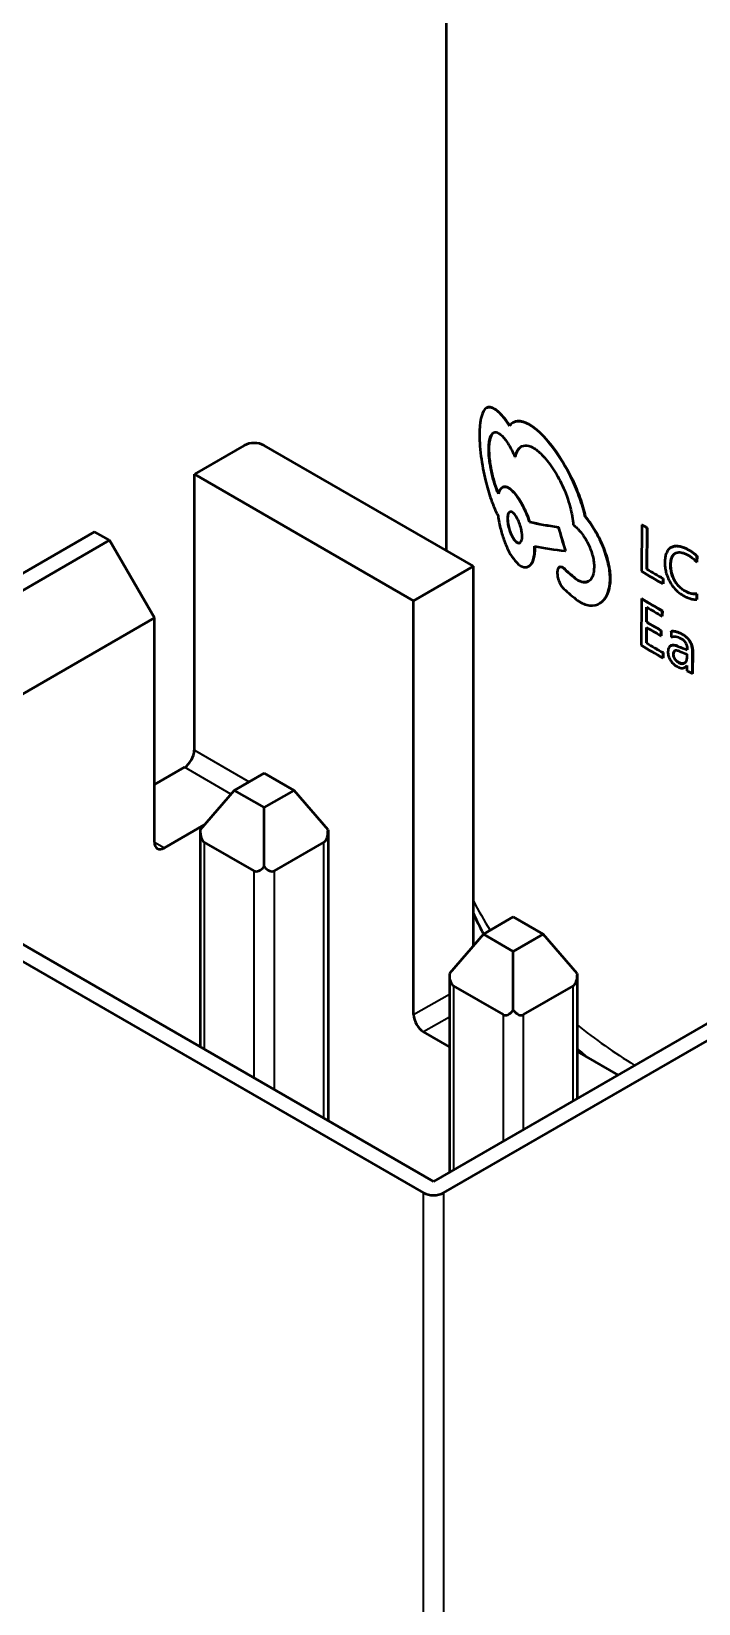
# Model space of a CAD drawing. Header units: millimetres. Extents: x -86 to 841, y -58 to 594.
# Drawn here: x 174.91 to 179.64, y 205.02 to 216.18 of the extents above; entities that cross this region are included whole.
import ezdxf

# ---------------------------------------------------------------- set-up
doc = ezdxf.new("R2010")
doc.units = ezdxf.units.MM
doc.layers.add('Visible (ISO)', color=7, linetype='Continuous', lineweight=50)
doc.layers.add('Visible Narrow (ISO)', color=7, linetype='Continuous', lineweight=35)

msp = doc.modelspace()

# ---------------------------------------------------------------- linework, layer by layer
at = {"layer": 'Visible (ISO)'}
for p, q in [((177.853, 221.454), (177.853, 212.495)), ((178.139, 213.505), (178.14, 213.506)), ((178.33, 213.402), (178.33, 213.403)), ((176.421, 213.24), (176.068, 213.036)), ((178.047, 212.382), (176.563, 213.24)), ((178.342, 213.158), (178.343, 213.158)), ((176.068, 213.036), (177.623, 212.137)), ((176.068, 211.076), (176.068, 213.036)), ((178.252, 212.941), (178.253, 212.942)), ((178.748, 212.996), (178.749, 212.997)), ((178.445, 212.697), (178.446, 212.697)), ((178.84, 212.735), (178.84, 212.736)), ((179.242, 212.677), (179.24, 212.346)), ((179.242, 212.677), (179.243, 212.677)), ((175.36, 212.627), (172.532, 210.994)), ((172.673, 210.954), (175.467, 212.566)), ((175.467, 212.566), (175.36, 212.627)), ((175.467, 212.566), (175.785, 212.015)), ((178.649, 212.66), (178.65, 212.66)), ((179.277, 212.362), (179.279, 212.655)), ((179.279, 212.655), (179.278, 212.362)), ((179.279, 212.655), (179.279, 212.655)), ((178.481, 212.5), (178.481, 212.524)), ((178.482, 212.524), (178.482, 212.501)), ((178.699, 212.49), (178.7, 212.491)), ((179.449, 212.515), (179.449, 212.515)), ((179.634, 212.455), (179.633, 212.41)), ((179.633, 212.454), (179.634, 212.455)), ((179.633, 212.41), (179.633, 212.454)), ((177.623, 212.137), (178.047, 212.382)), ((178.047, 209.688), (178.047, 212.382)), ((178.439, 212.38), (178.439, 212.381)), ((178.656, 212.374), (178.657, 212.375)), ((179.277, 212.362), (179.278, 212.362)), ((179.633, 212.41), (179.633, 212.41)), ((178.777, 212.29), (178.778, 212.29)), ((179.393, 212.295), (179.392, 212.258)), ((179.392, 212.295), (179.393, 212.295)), ((179.392, 212.257), (179.392, 212.295)), ((179.392, 212.257), (179.392, 212.258)), ((177.623, 209.198), (177.623, 212.137)), ((178.941, 212.116), (178.942, 212.117)), ((179.239, 212.152), (179.237, 211.821)), ((179.239, 212.152), (179.24, 212.152)), ((179.631, 212.186), (179.632, 212.186)), ((179.631, 212.145), (179.631, 212.186)), ((179.631, 212.145), (179.632, 212.145)), ((179.632, 212.186), (179.632, 212.145)), ((175.785, 212.015), (173.31, 210.586)), ((175.785, 210.423), (175.785, 212.015)), ((179.275, 211.986), (179.275, 212.092)), ((179.276, 212.091), (179.275, 211.986)), ((179.388, 212.066), (179.387, 212.028)), ((179.387, 212.065), (179.388, 212.066)), ((179.387, 212.027), (179.387, 212.065)), ((179.387, 212.027), (179.387, 212.028)), ((179.275, 211.948), (179.274, 211.837)), ((179.274, 211.837), (179.274, 211.948)), ((179.275, 211.986), (179.275, 211.986)), ((179.377, 211.888), (179.378, 211.926)), ((179.378, 211.926), (179.378, 211.888)), ((179.378, 211.926), (179.378, 211.926)), ((179.449, 211.919), (179.45, 211.92)), ((179.449, 211.919), (179.449, 211.879)), ((179.274, 211.837), (179.274, 211.837)), ((179.377, 211.888), (179.378, 211.888)), ((179.445, 211.817), (179.445, 211.817)), ((179.392, 211.769), (179.392, 211.731)), ((179.392, 211.768), (179.392, 211.769)), ((179.392, 211.73), (179.392, 211.768)), ((179.392, 211.73), (179.392, 211.731)), ((179.561, 211.676), (179.562, 211.675)), ((179.562, 211.675), (179.562, 211.639)), ((179.563, 211.735), (179.563, 211.758)), ((179.601, 211.619), (179.602, 211.771)), ((179.603, 211.772), (179.602, 211.62)), ((179.548, 211.664), (179.549, 211.664)), ((179.601, 211.619), (179.602, 211.62)), ((172.532, 210.913), (177.694, 207.933)), ((177.765, 208.014), (172.673, 210.954)), ((175.785, 210.831), (175.997, 210.954)), ((176.563, 210.913), (176.35, 210.79)), ((176.775, 210.79), (176.563, 210.913)), ((176.35, 210.79), (176.109, 210.511)), ((176.35, 210.79), (176.563, 210.668)), ((176.563, 210.668), (176.775, 210.79)), ((177.016, 210.511), (176.775, 210.79)), ((176.563, 210.25), (176.563, 210.668)), ((176.138, 210.545), (175.855, 210.382)), ((176.109, 210.511), (176.109, 208.97)), ((177.016, 210.511), (177.016, 208.446)), ((176.492, 210.219), (176.138, 210.423)), ((176.987, 210.423), (176.633, 210.219)), ((178.33, 209.892), (178.118, 209.77)), ((178.542, 209.77), (178.33, 209.892)), ((178.118, 209.77), (177.877, 209.491)), ((178.118, 209.77), (178.33, 209.647)), ((178.33, 209.647), (178.542, 209.77)), ((178.784, 209.491), (178.542, 209.77)), ((180.558, 209.627), (177.765, 208.014)), ((177.835, 207.933), (180.664, 209.565)), ((178.33, 209.229), (178.33, 209.647)), ((177.877, 209.491), (177.877, 208.079)), ((178.784, 209.491), (178.784, 208.603)), ((178.26, 209.198), (177.906, 209.402)), ((178.755, 209.402), (178.401, 209.198)), ((177.877, 208.97), (177.694, 209.076)), ((178.784, 208.936), (179.073, 208.769))]:
    msp.add_line(p, q, dxfattribs=at)
for centre, major_axis, ratio, start_param, end_param in [((176.492, 213.199), (-0.1, 0), 0.57735, 3.926991, 5.497787), ((182.853, 214.667), (4.984, 1.592), 0.256642, 3.551876, 3.632232), ((182.853, 214.667), (-4.983, -1.592), 0.256642, 0.410223, 0.490596), ((182.852, 214.326), (-5, 0.031), 0.581454, 0.614071, 0.618767), ((182.853, 214.674), (5.001, -0.031), 0.581431, 3.909222, 3.919722), ((182.853, 214.674), (-5, 0.031), 0.58143, 0.76763, 0.778133), ((182.853, 212.724), (-3.254, 9.268), 0.409763, 1.434762, 1.452846), ((182.853, 212.724), (-3.253, 9.266), 0.409763, 1.434719, 1.452806), ((182.853, 214.509), (-4.984, -1.608), 0.252926, 0.425497, 0.509113), ((182.853, 213.958), (-5, 0.031), 0.58143, 0.59502, 0.621479), ((182.853, 213.958), (5.001, -0.031), 0.58143, 3.736652, 3.763106), ((182.853, 214.342), (5.001, -0.031), 0.58143, 3.908625, 3.951518), ((182.853, 214.38), (-5.001, 0.031), 0.58143, 0.777599, 0.809991), ((182.853, 214.38), (5, -0.031), 0.58143, 3.919189, 3.951588), ((182.853, 213.814), (5.001, -0.031), 0.58143, 3.73166, 3.766349), ((182.853, 214.147), (-5.001, 0.031), 0.58143, 0.766694, 0.808589), ((182.853, 214.147), (5, -0.031), 0.58143, 3.908282, 3.950185), ((182.853, 214.109), (-5.001, 0.031), 0.58143, 0.777153, 0.808548), ((182.853, 213.965), (-5.001, 0.031), 0.58143, 0.776903, 0.80599), ((182.853, 214.003), (-5, 0.031), 0.58143, 0.776966, 0.806059), ((182.853, 214.003), (5.001, -0.031), 0.58143, 3.918561, 3.947648), ((182.853, 213.815), (5.001, -0.031), 0.58143, 3.90771, 3.951455), ((182.853, 213.853), (5, -0.031), 0.58143, 3.918274, 3.951525), ((182.853, 213.853), (-5.001, 0.031), 0.58143, 0.776683, 0.809928), ((180.201, 210.75), (-0.728, 1.03), 0.108832, 6.269772, 6.434112), ((180.2, 210.753), (-0.726, 1.028), 0.108972, 6.276178, 6.434313), ((180.2, 210.753), (-0.726, 1.028), 0.108972, 6.269758, 6.275693), ((182.853, 213.927), (-4.994, -0.51), 0.496745, 0.784912, 0.801989), ((182.853, 213.927), (4.995, 0.51), 0.496745, 3.926495, 3.943756), ((182.853, 213.897), (4.995, 0.491), 0.500214, 3.931615, 3.94525), ((182.853, 213.815), (-5.001, 0.031), 0.58143, 0.856179, 0.866393), ((175.997, 211.035), (0.05, 0.0866), 0.57735, 3.926991, 5.497787), ((176.209, 210.627), (-0.065, -0.207), 0.368973, 5.415213, 6.200611), ((176.916, 210.627), (0.065, -0.207), 0.368973, 0.082574, 0.867973), ((175.855, 210.464), (-0.05, -0.0866), 0.57735, 5.497787, 7.068583), ((176.563, 210.423), (-0.065, -0.207), 0.368973, 6.200611, 6.986009), ((176.563, 210.423), (0.065, -0.207), 0.368973, 5.580361, 6.36576), ((177.977, 209.606), (-0.065, -0.207), 0.368973, 5.415213, 6.200611), ((178.684, 209.606), (0.065, -0.207), 0.368973, 0.082574, 0.867973), ((178.33, 209.402), (-0.065, -0.207), 0.368973, 6.200611, 6.986009), ((178.33, 209.402), (0.065, -0.207), 0.368973, 5.580361, 6.36576), ((177.694, 209.157), (-0.05, 0.0866), 0.57735, 0.785398, 2.356194), ((177.765, 207.973), (0.1, 0), 0.57735, 3.926991, 5.497787)]:
    msp.add_ellipse(centre, major_axis=major_axis, ratio=ratio, start_param=start_param, end_param=end_param, dxfattribs=at)
for points, knots in [([(178.14, 213.506), (178.124, 213.497), (178.112, 213.477), (178.099, 213.428), (178.095, 213.407), (178.091, 213.364), (178.09, 213.344), (178.09, 213.322)], [0, 0, 0, 0, 0.01879817, 0.01879817, 0.02947073, 0.02947073, 0.03754172, 0.03754172, 0.03754172, 0.03754172]), ([(178.274, 213.422), (178.247, 213.458), (178.222, 213.483), (178.176, 213.512), (178.156, 213.515), (178.14, 213.506)], [0, 0, 0, 0, 0.01991776, 0.01991776, 0.03983345, 0.03983345, 0.03983345, 0.03983345]), ([(178.141, 213.506), (178.157, 213.515), (178.177, 213.512), (178.222, 213.484), (178.248, 213.458), (178.274, 213.423)], [-0.03983468, -0.03983468, -0.03983468, -0.03983468, -0.01991749, -0.01991749, 0, 0, 0, 0]), ([(178.274, 213.423), (178.279, 213.416), (178.284, 213.41), (178.294, 213.395), (178.298, 213.388), (178.303, 213.38)], [-0.007657537, -0.007657537, -0.007657537, -0.007657537, -0.003777044, -0.003777044, -0.000036977, -0.000036977, -0.000036977, -0.000036977]), ([(178.303, 213.38), (178.298, 213.387), (178.293, 213.394), (178.288, 213.402), (178.286, 213.405), (178.283, 213.409), (178.281, 213.412), (178.278, 213.416), (178.276, 213.419), (178.274, 213.422)], [0, 0, 0, 0, 0.00003569202, 0.00003569202, 0.00003569202, 0.00005356449, 0.00005356449, 0.00005356449, 0.00007147504, 0.00007147504, 0.00007147504, 0.00007147504]), ([(178.361, 213.412), (178.355, 213.411), (178.35, 213.41), (178.344, 213.409), (178.339, 213.407), (178.334, 213.405), (178.329, 213.402), (178.32, 213.397), (178.311, 213.389), (178.303, 213.38)], [0, 0, 0, 0, 0.0000464699, 0.0000464699, 0.0000464699, 0.0000929224, 0.0000929224, 0.0000929224, 0.0001864468, 0.0001864468, 0.0001864468, 0.0001864468]), ([(178.33, 213.403), (178.335, 213.406), (178.34, 213.408), (178.345, 213.409), (178.35, 213.411), (178.356, 213.412), (178.362, 213.412)], [0.00009446996, 0.00009446996, 0.00009446996, 0.00009446996, 0.0001390333, 0.0001390333, 0.0001390333, 0.00018622709, 0.00018622709, 0.00018622709, 0.00018622709]), ([(178.532, 213.317), (178.516, 213.333), (178.5, 213.347), (178.485, 213.359), (178.47, 213.371), (178.455, 213.382), (178.44, 213.39), (178.426, 213.398), (178.412, 213.403), (178.399, 213.407), (178.385, 213.411), (178.373, 213.412), (178.361, 213.412)], [0, 0, 0, 0, 0.0000957105, 0.0000957105, 0.0000957105, 0.000191424, 0.000191424, 0.000191424, 0.0002872569, 0.0002872569, 0.0002872569, 0.0003852168, 0.0003852168, 0.0003852168, 0.0003852168]), ([(178.362, 213.412), (178.373, 213.413), (178.386, 213.411), (178.399, 213.408), (178.412, 213.404), (178.426, 213.398), (178.44, 213.391), (178.454, 213.383), (178.469, 213.373), (178.484, 213.361), (178.5, 213.348), (178.516, 213.334), (178.533, 213.317)], [0, 0, 0, 0, 0.0000956713, 0.0000956713, 0.0000956713, 0.0001913806, 0.0001913806, 0.0001913806, 0.0002871869, 0.0002871869, 0.0002871869, 0.0003853243, 0.0003853243, 0.0003853243, 0.0003853243]), ([(178.09, 213.322), (178.09, 213.301), (178.091, 213.28), (178.094, 213.227), (178.097, 213.195), (178.108, 213.106), (178.119, 213.048), (178.133, 212.991)], [0, 0, 0, 0, 0.00757526, 0.00757526, 0.0176087, 0.0176087, 0.03525701, 0.03525701, 0.03525701, 0.03525701]), ([(178.156, 213.215), (178.156, 213.23), (178.157, 213.244), (178.16, 213.272), (178.163, 213.285), (178.172, 213.314), (178.181, 213.326), (178.202, 213.336), (178.214, 213.334), (178.243, 213.316), (178.258, 213.301), (178.274, 213.28)], [0, 0, 0, 0, 0.00563438, 0.00563438, 0.01245218, 0.01245218, 0.02374008, 0.02374008, 0.03543852, 0.03543852, 0.04744386, 0.04744386, 0.04744386, 0.04744386]), ([(178.189, 213.33), (178.18, 213.324), (178.173, 213.313), (178.164, 213.286), (178.161, 213.273), (178.158, 213.245), (178.157, 213.23), (178.157, 213.215)], [-0.02282028, -0.02282028, -0.02282028, -0.02282028, -0.0124642, -0.0124642, -0.0056388, -0.0056388, 0, 0, 0, 0]), ([(178.274, 213.28), (178.282, 213.27), (178.289, 213.259), (178.296, 213.247), (178.304, 213.234), (178.312, 213.22), (178.319, 213.206), (178.327, 213.191), (178.335, 213.175), (178.342, 213.158)], [0, 0, 0, 0, 0.0000543897, 0.0000543897, 0.0000543897, 0.0001117042, 0.0001117042, 0.0001117042, 0.0001707374, 0.0001707374, 0.0001707374, 0.0001707374]), ([(178.342, 213.158), (178.349, 213.185), (178.359, 213.206), (178.384, 213.232), (178.398, 213.238), (178.43, 213.241), (178.449, 213.236), (178.489, 213.214), (178.511, 213.197), (178.533, 213.174)], [0, 0, 0, 0, 0.01388384, 0.01388384, 0.02621546, 0.02621546, 0.03921305, 0.03921305, 0.0524829, 0.0524829, 0.0524829, 0.0524829]), ([(178.388, 213.232), (178.383, 213.229), (178.378, 213.225), (178.36, 213.206), (178.35, 213.185), (178.343, 213.158)], [-0.01881969, -0.01881969, -0.01881969, -0.01881969, -0.01392509, -0.01392509, 0, 0, 0, 0]), ([(178.748, 212.996), (178.717, 213.062), (178.681, 213.123), (178.607, 213.233), (178.569, 213.28), (178.532, 213.317)], [0, 0, 0, 0, 0.02203133, 0.02203133, 0.04405995, 0.04405995, 0.04405995, 0.04405995]), ([(178.533, 213.317), (178.57, 213.28), (178.608, 213.233), (178.682, 213.124), (178.717, 213.062), (178.749, 212.997)], [-0.04406032, -0.04406032, -0.04406032, -0.04406032, -0.02203158, -0.02203158, 0, 0, 0, 0]), ([(178.224, 212.895), (178.214, 212.918), (178.205, 212.943), (178.189, 212.996), (178.181, 213.025), (178.168, 213.087), (178.162, 213.121), (178.157, 213.175), (178.156, 213.195), (178.156, 213.215)], [0, 0, 0, 0, 0.00836147, 0.00836147, 0.01730734, 0.01730734, 0.02757648, 0.02757648, 0.03471254, 0.03471254, 0.03471254, 0.03471254]), ([(178.157, 213.215), (178.157, 213.196), (178.158, 213.175), (178.163, 213.121), (178.168, 213.088), (178.182, 213.026), (178.189, 212.997), (178.206, 212.944), (178.215, 212.919), (178.224, 212.897)], [-0.03471294, -0.03471294, -0.03471294, -0.03471294, -0.02758861, -0.02758861, -0.01734602, -0.01734602, -0.00839071, -0.00839071, -0.00011586, -0.00011586, -0.00011586, -0.00011586]), ([(178.533, 213.174), (178.558, 213.149), (178.584, 213.117), (178.634, 213.042), (178.658, 212.999), (178.701, 212.905), (178.72, 212.853), (178.745, 212.758), (178.752, 212.716), (178.755, 212.676)], [0, 0, 0, 0, 0.0151369, 0.0151369, 0.03022898, 0.03022898, 0.04672194, 0.04672194, 0.06048163, 0.06048163, 0.06048163, 0.06048163]), ([(178.133, 212.991), (178.144, 212.944), (178.157, 212.899), (178.188, 212.813), (178.204, 212.775), (178.222, 212.74)], [0, 0, 0, 0, 0.01471144, 0.01471144, 0.02941321, 0.02941321, 0.02941321, 0.02941321]), ([(178.343, 212.895), (178.329, 212.911), (178.316, 212.924), (178.292, 212.941), (178.28, 212.946), (178.26, 212.946), (178.251, 212.942), (178.235, 212.926), (178.229, 212.913), (178.224, 212.895)], [0, 0, 0, 0, 0.00929033, 0.00929033, 0.0185738, 0.0185738, 0.02735319, 0.02735319, 0.03705007, 0.03705007, 0.03705007, 0.03705007]), ([(178.253, 212.942), (178.258, 212.945), (178.264, 212.946), (178.281, 212.946), (178.292, 212.942), (178.317, 212.924), (178.33, 212.912), (178.343, 212.896)], [-0.02427402, -0.02427402, -0.02427402, -0.02427402, -0.0185045, -0.0185045, -0.00925651, -0.00925651, 0, 0, 0, 0]), ([(178.343, 212.896), (178.352, 212.884), (178.362, 212.872), (178.38, 212.843), (178.39, 212.827), (178.407, 212.794), (178.416, 212.776), (178.432, 212.738), (178.439, 212.718), (178.446, 212.697)], [-0.02560387, -0.02560387, -0.02560387, -0.02560387, -0.01925346, -0.01925346, -0.01280675, -0.01280675, -0.00656662, -0.00656662, 0, 0, 0, 0]), ([(178.445, 212.697), (178.439, 212.717), (178.431, 212.738), (178.415, 212.776), (178.406, 212.793), (178.389, 212.827), (178.38, 212.843), (178.361, 212.871), (178.352, 212.884), (178.343, 212.895)], [0, 0, 0, 0, 0.00656635, 0.00656635, 0.01280633, 0.01280633, 0.01925299, 0.01925299, 0.02560343, 0.02560343, 0.02560343, 0.02560343]), ([(178.84, 212.735), (178.83, 212.779), (178.817, 212.823), (178.786, 212.91), (178.768, 212.954), (178.748, 212.996)], [0, 0, 0, 0, 0.01403665, 0.01403665, 0.02806622, 0.02806622, 0.02806622, 0.02806622]), ([(178.749, 212.997), (178.769, 212.954), (178.787, 212.911), (178.818, 212.823), (178.831, 212.779), (178.84, 212.736)], [-0.02806627, -0.02806627, -0.02806627, -0.02806627, -0.01403741, -0.01403741, 0, 0, 0, 0]), ([(178.222, 212.74), (178.226, 212.708), (178.233, 212.675), (178.248, 212.615), (178.257, 212.587), (178.277, 212.532), (178.289, 212.506), (178.314, 212.46), (178.327, 212.439), (178.341, 212.423)], [0, 0, 0, 0, 0.01001633, 0.01001633, 0.01889144, 0.01889144, 0.02832605, 0.02832605, 0.0377623, 0.0377623, 0.0377623, 0.0377623]), ([(178.341, 212.749), (178.337, 212.754), (178.333, 212.758), (178.325, 212.764), (178.321, 212.766), (178.312, 212.769), (178.307, 212.769), (178.3, 212.763), (178.297, 212.759), (178.293, 212.748), (178.291, 212.742), (178.29, 212.731), (178.29, 212.726), (178.29, 212.716), (178.29, 212.711), (178.291, 212.698), (178.292, 212.689), (178.296, 212.666), (178.3, 212.651), (178.308, 212.624), (178.313, 212.612), (178.322, 212.593), (178.325, 212.587), (178.333, 212.575), (178.336, 212.57), (178.34, 212.565)], [0, 0, 0, 0, 0.0028138, 0.0028138, 0.00570015, 0.00570015, 0.00984925, 0.00984925, 0.01347279, 0.01347279, 0.01647854, 0.01647854, 0.01832173, 0.01832173, 0.02011082, 0.02011082, 0.0228404, 0.0228404, 0.02732107, 0.02732107, 0.03151651, 0.03151651, 0.03412037, 0.03412037, 0.036669, 0.036669, 0.036669, 0.036669]), ([(178.341, 212.566), (178.337, 212.57), (178.334, 212.575), (178.327, 212.587), (178.323, 212.593), (178.314, 212.611), (178.309, 212.624), (178.301, 212.651), (178.297, 212.666), (178.293, 212.689), (178.292, 212.697), (178.291, 212.711), (178.291, 212.716), (178.291, 212.726), (178.291, 212.731), (178.292, 212.742), (178.293, 212.748), (178.297, 212.759), (178.3, 212.763), (178.304, 212.766), (178.304, 212.766), (178.305, 212.767)], [-0.03669908, -0.03669908, -0.03669908, -0.03669908, -0.03420346, -0.03420346, -0.0316572, -0.0316572, -0.02743984, -0.02743984, -0.02294225, -0.02294225, -0.02016259, -0.02016259, -0.01836273, -0.01836273, -0.0165305, -0.0165305, -0.01358119, -0.01358119, -0.00997048, -0.00997048, -0.00957229, -0.00957229, -0.00957229, -0.00957229]), ([(178.34, 212.565), (178.344, 212.561), (178.347, 212.557), (178.355, 212.551), (178.358, 212.549), (178.367, 212.545), (178.372, 212.546), (178.381, 212.55), (178.384, 212.554), (178.389, 212.565), (178.391, 212.572), (178.393, 212.584), (178.393, 212.589), (178.393, 212.598), (178.393, 212.604), (178.391, 212.62), (178.39, 212.629), (178.385, 212.653), (178.381, 212.667), (178.372, 212.694), (178.366, 212.706), (178.354, 212.73), (178.348, 212.74), (178.341, 212.749)], [0, 0, 0, 0, 0.00252894, 0.00252894, 0.00516768, 0.00516768, 0.00928276, 0.00928276, 0.01302735, 0.01302735, 0.01625312, 0.01625312, 0.01826937, 0.01826937, 0.01958152, 0.01958152, 0.02112374, 0.02112374, 0.02348046, 0.02348046, 0.02564893, 0.02564893, 0.02815144, 0.02815144, 0.02815144, 0.02815144]), ([(178.84, 212.736), (178.862, 212.71), (178.883, 212.68), (178.926, 212.61), (178.948, 212.568), (178.982, 212.483), (178.996, 212.441), (179.013, 212.363), (179.017, 212.328), (179.017, 212.295)], [-0.05094818, -0.05094818, -0.05094818, -0.05094818, -0.03958359, -0.03958359, -0.02552048, -0.02552048, -0.01195757, -0.01195757, 0, 0, 0, 0]), ([(179.017, 212.295), (179.016, 212.328), (179.012, 212.363), (178.995, 212.44), (178.982, 212.482), (178.947, 212.567), (178.925, 212.609), (178.882, 212.68), (178.861, 212.709), (178.84, 212.735)], [0, 0, 0, 0, 0.01193134, 0.01193134, 0.02545696, 0.02545696, 0.03955808, 0.03955808, 0.05094785, 0.05094785, 0.05094785, 0.05094785]), ([(178.378, 212.548), (178.373, 212.546), (178.368, 212.546), (178.359, 212.549), (178.356, 212.551), (178.348, 212.558), (178.344, 212.561), (178.341, 212.566)], [-0.009251072, -0.009251072, -0.009251072, -0.009251072, -0.005264155, -0.005264155, -0.002574129, -0.002574129, 0, 0, 0, 0]), ([(178.769, 212.665), (178.778, 212.658), (178.787, 212.649), (178.805, 212.629), (178.814, 212.617), (178.838, 212.584), (178.851, 212.561), (178.876, 212.509), (178.886, 212.481), (178.897, 212.439), (178.899, 212.425), (178.903, 212.399), (178.903, 212.386), (178.903, 212.375)], [0, 0, 0, 0, 0.00468286, 0.00468286, 0.00962858, 0.00962858, 0.01785159, 0.01785159, 0.02673454, 0.02673454, 0.03141795, 0.03141795, 0.03572729, 0.03572729, 0.03572729, 0.03572729]), ([(178.341, 212.423), (178.359, 212.401), (178.377, 212.386), (178.409, 212.373), (178.424, 212.373), (178.449, 212.386), (178.46, 212.399), (178.472, 212.43), (178.476, 212.443), (178.48, 212.471), (178.481, 212.485), (178.481, 212.5)], [0, 0, 0, 0, 0.01248019, 0.01248019, 0.02342109, 0.02342109, 0.034778, 0.034778, 0.04117016, 0.04117016, 0.04686858, 0.04686858, 0.04686858, 0.04686858]), ([(178.482, 212.501), (178.482, 212.485), (178.481, 212.471), (178.476, 212.443), (178.473, 212.43), (178.462, 212.401), (178.451, 212.388), (178.439, 212.381)], [-0.04686973, -0.04686973, -0.04686973, -0.04686973, -0.04118025, -0.04118025, -0.03479986, -0.03479986, -0.02405425, -0.02405425, -0.02405425, -0.02405425]), ([(179.448, 212.515), (179.441, 212.511), (179.435, 212.505), (179.423, 212.492), (179.419, 212.483), (179.412, 212.465), (179.409, 212.456), (179.406, 212.434), (179.405, 212.422), (179.405, 212.41)], [0, 0, 0, 0, 0.00419245, 0.00419245, 0.00864405, 0.00864405, 0.01278986, 0.01278986, 0.01735539, 0.01735539, 0.01735539, 0.01735539]), ([(179.445, 212.39), (179.445, 212.399), (179.446, 212.408), (179.448, 212.425), (179.45, 212.433), (179.455, 212.447), (179.458, 212.454), (179.467, 212.465), (179.471, 212.469), (179.477, 212.473)], [0, 0, 0, 0, 0.0034249, 0.0034249, 0.00667922, 0.00667922, 0.01003508, 0.01003508, 0.0133025, 0.0133025, 0.0133025, 0.0133025]), ([(179.478, 212.473), (179.471, 212.469), (179.465, 212.463), (179.461, 212.456), (179.455, 212.447), (179.45, 212.434), (179.448, 212.421), (179.446, 212.411), (179.446, 212.401), (179.446, 212.391)], [0, 0, 0, 0, 0.0000387073, 0.0000387073, 0.0000387073, 0.00009353, 0.00009353, 0.00009353, 0.0001326165, 0.0001326165, 0.0001326165, 0.0001326165]), ([(179.56, 212.505), (179.539, 212.516), (179.518, 212.523), (179.49, 212.526), (179.481, 212.525), (179.464, 212.522), (179.456, 212.519), (179.448, 212.515)], [0, 0, 0, 0, 0.0083718, 0.0083718, 0.01233531, 0.01233531, 0.01666236, 0.01666236, 0.01666236, 0.01666236]), ([(179.449, 212.515), (179.457, 212.519), (179.465, 212.523), (179.482, 212.526), (179.491, 212.526), (179.519, 212.523), (179.54, 212.516), (179.561, 212.505)], [-0.01666235, -0.01666235, -0.01666235, -0.01666235, -0.01233499, -0.01233499, -0.0083713, -0.0083713, 0, 0, 0, 0]), ([(179.477, 212.473), (179.483, 212.476), (179.489, 212.479), (179.497, 212.48), (179.506, 212.482), (179.517, 212.481), (179.528, 212.478), (179.539, 212.476), (179.549, 212.471), (179.56, 212.466)], [0, 0, 0, 0, 0.0000342293, 0.0000342293, 0.0000342293, 0.0000809373, 0.0000809373, 0.0000809373, 0.0001234138, 0.0001234138, 0.0001234138, 0.0001234138]), ([(179.633, 212.454), (179.626, 212.461), (179.619, 212.467), (179.612, 212.472), (179.605, 212.478), (179.597, 212.483), (179.59, 212.488), (179.58, 212.494), (179.57, 212.5), (179.56, 212.505)], [0, 0, 0, 0, 0.00002927816, 0.00002927816, 0.00002927816, 0.00005847205, 0.00005847205, 0.00005847205, 0.00009861965, 0.00009861965, 0.00009861965, 0.00009861965]), ([(179.56, 212.466), (179.567, 212.463), (179.573, 212.459), (179.58, 212.455), (179.586, 212.45), (179.593, 212.446), (179.599, 212.441), (179.611, 212.432), (179.622, 212.421), (179.633, 212.41)], [0, 0, 0, 0, 0.0000261697, 0.0000261697, 0.0000261697, 0.0000523573, 0.0000523573, 0.0000523573, 0.0001003563, 0.0001003563, 0.0001003563, 0.0001003563]), ([(179.561, 212.505), (179.568, 212.501), (179.575, 212.497), (179.583, 212.493), (179.59, 212.489), (179.597, 212.484), (179.604, 212.479), (179.614, 212.472), (179.624, 212.464), (179.634, 212.455)], [0, 0, 0, 0, 0.00002918784, 0.00002918784, 0.00002918784, 0.00005840458, 0.00005840458, 0.00005840458, 0.00009882423, 0.00009882423, 0.00009882423, 0.00009882423]), ([(178.692, 212.364), (178.688, 212.367), (178.685, 212.37), (178.678, 212.374), (178.675, 212.375), (178.666, 212.378), (178.661, 212.377), (178.652, 212.372), (178.648, 212.368), (178.644, 212.358), (178.643, 212.354), (178.642, 212.345), (178.641, 212.341), (178.641, 212.336)], [0, 0, 0, 0, 0.00184699, 0.00184699, 0.00369489, 0.00369489, 0.00711927, 0.00711927, 0.01064279, 0.01064279, 0.01258588, 0.01258588, 0.01425766, 0.01425766, 0.01425766, 0.01425766]), ([(178.641, 212.336), (178.641, 212.332), (178.642, 212.328), (178.643, 212.319), (178.643, 212.313), (178.647, 212.297), (178.65, 212.285), (178.659, 212.263), (178.664, 212.253), (178.676, 212.235), (178.682, 212.228), (178.688, 212.222)], [0, 0, 0, 0, 0.00149627, 0.00149627, 0.00321689, 0.00321689, 0.00681547, 0.00681547, 0.01028051, 0.01028051, 0.01364394, 0.01364394, 0.01364394, 0.01364394]), ([(178.657, 212.375), (178.657, 212.375), (178.657, 212.375), (178.662, 212.377), (178.667, 212.378), (178.676, 212.376), (178.679, 212.374), (178.686, 212.37), (178.689, 212.368), (178.693, 212.365)], [-0.007237204, -0.007237204, -0.007237204, -0.007237204, -0.007130349, -0.007130349, -0.003706661, -0.003706661, -0.001852779, -0.001852779, 0, 0, 0, 0]), ([(178.903, 212.375), (178.903, 212.353), (178.9, 212.333), (178.888, 212.299), (178.878, 212.285), (178.855, 212.27), (178.842, 212.267), (178.811, 212.27), (178.794, 212.277), (178.777, 212.29)], [0, 0, 0, 0, 0.00815876, 0.00815876, 0.01707094, 0.01707094, 0.02516757, 0.02516757, 0.03415934, 0.03415934, 0.03415934, 0.03415934]), ([(179.405, 212.41), (179.405, 212.398), (179.405, 212.387), (179.408, 212.363), (179.41, 212.352), (179.416, 212.328), (179.42, 212.316), (179.43, 212.292), (179.436, 212.28), (179.442, 212.269)], [0, 0, 0, 0, 0.00419627, 0.00419627, 0.00804382, 0.00804382, 0.01217582, 0.01217582, 0.01602627, 0.01602627, 0.01602627, 0.01602627]), ([(179.474, 212.28), (179.468, 212.29), (179.462, 212.302), (179.458, 212.313), (179.452, 212.328), (179.449, 212.344), (179.447, 212.36), (179.445, 212.37), (179.445, 212.38), (179.445, 212.39)], [0, 0, 0, 0, 0.0000368274, 0.0000368274, 0.0000368274, 0.00008931, 0.00008931, 0.00008931, 0.0001255707, 0.0001255707, 0.0001255707, 0.0001255707]), ([(179.446, 212.391), (179.446, 212.382), (179.446, 212.373), (179.448, 212.355), (179.45, 212.345), (179.454, 212.327), (179.457, 212.317), (179.465, 212.298), (179.469, 212.289), (179.474, 212.28)], [-0.01259691, -0.01259691, -0.01259691, -0.01259691, -0.00935781, -0.00935781, -0.00627163, -0.00627163, -0.00309119, -0.00309119, 0, 0, 0, 0]), ([(178.778, 212.29), (178.795, 212.278), (178.812, 212.27), (178.841, 212.267), (178.853, 212.27), (178.863, 212.275)], [-0.03415956, -0.03415956, -0.03415956, -0.03415956, -0.02518279, -0.02518279, -0.01788631, -0.01788631, -0.01788631, -0.01788631]), ([(178.947, 212.12), (178.969, 212.135), (178.986, 212.157), (179.004, 212.203), (179.009, 212.221), (179.015, 212.258), (179.016, 212.276), (179.017, 212.295)], [0, 0, 0, 0, 0.01515676, 0.01515676, 0.02323535, 0.02323535, 0.0302874, 0.0302874, 0.0302874, 0.0302874]), ([(179.017, 212.295), (179.017, 212.276), (179.016, 212.258), (179.01, 212.222), (179.005, 212.204), (178.987, 212.158), (178.97, 212.135), (178.948, 212.121)], [-0.03028742, -0.03028742, -0.03028742, -0.03028742, -0.02323556, -0.02323556, -0.01515676, -0.01515676, 0, 0, 0, 0]), ([(179.442, 212.269), (179.449, 212.256), (179.458, 212.244), (179.467, 212.233), (179.479, 212.218), (179.492, 212.205), (179.506, 212.194), (179.519, 212.184), (179.532, 212.176), (179.545, 212.169)], [0, 0, 0, 0, 0.0000440984, 0.0000440984, 0.0000440984, 0.000102273, 0.000102273, 0.000102273, 0.0001548984, 0.0001548984, 0.0001548984, 0.0001548984]), ([(179.474, 212.28), (179.48, 212.271), (179.486, 212.262), (179.493, 212.253), (179.502, 212.242), (179.512, 212.232), (179.522, 212.224), (179.532, 212.216), (179.542, 212.21), (179.552, 212.204)], [0, 0, 0, 0, 0.0000325125, 0.0000325125, 0.0000325125, 0.0000762164, 0.0000762164, 0.0000762164, 0.0001164923, 0.0001164923, 0.0001164923, 0.0001164923]), ([(179.551, 212.204), (179.543, 212.208), (179.535, 212.213), (179.527, 212.219), (179.516, 212.227), (179.505, 212.237), (179.495, 212.249), (179.487, 212.258), (179.48, 212.269), (179.474, 212.28)], [0, 0, 0, 0, 0.0000324207, 0.0000324207, 0.0000324207, 0.0000789224, 0.0000789224, 0.0000789224, 0.0001166753, 0.0001166753, 0.0001166753, 0.0001166753]), ([(178.786, 212.138), (178.816, 212.118), (178.845, 212.106), (178.9, 212.1), (178.925, 212.106), (178.947, 212.12)], [0, 0, 0, 0, 0.01521865, 0.01521865, 0.03043514, 0.03043514, 0.03043514, 0.03043514]), ([(179.545, 212.169), (179.554, 212.164), (179.562, 212.161), (179.571, 212.157), (179.579, 212.154), (179.588, 212.151), (179.596, 212.149), (179.608, 212.146), (179.62, 212.144), (179.631, 212.145)], [0, 0, 0, 0, 0.0000338828, 0.0000338828, 0.0000338828, 0.000067812, 0.000067812, 0.000067812, 0.0001166255, 0.0001166255, 0.0001166255, 0.0001166255]), ([(179.631, 212.186), (179.625, 212.185), (179.618, 212.185), (179.61, 212.185), (179.603, 212.186), (179.596, 212.187), (179.588, 212.189), (179.576, 212.192), (179.564, 212.198), (179.551, 212.204)], [0, 0, 0, 0, 0.0000302907, 0.0000302907, 0.0000302907, 0.0000605585, 0.0000605585, 0.0000605585, 0.0001101391, 0.0001101391, 0.0001101391, 0.0001101391]), ([(179.552, 212.204), (179.56, 212.201), (179.567, 212.197), (179.575, 212.194), (179.582, 212.191), (179.59, 212.189), (179.597, 212.188), (179.609, 212.185), (179.621, 212.185), (179.632, 212.186)], [0, 0, 0, 0, 0.0000302342, 0.0000302342, 0.0000302342, 0.0000605058, 0.0000605058, 0.0000605058, 0.0001103172, 0.0001103172, 0.0001103172, 0.0001103172]), ([(179.523, 211.902), (179.516, 211.905), (179.509, 211.909), (179.502, 211.911), (179.495, 211.914), (179.488, 211.916), (179.481, 211.918), (179.47, 211.92), (179.459, 211.921), (179.449, 211.919)], [0, 0, 0, 0, 0.0000284414, 0.0000284414, 0.0000284414, 0.0000569179, 0.0000569179, 0.0000569179, 0.0001052899, 0.0001052899, 0.0001052899, 0.0001052899]), ([(179.45, 211.92), (179.456, 211.921), (179.462, 211.921), (179.468, 211.92), (179.475, 211.92), (179.482, 211.918), (179.488, 211.917), (179.5, 211.913), (179.512, 211.908), (179.524, 211.902)], [0, 0, 0, 0, 0.0000284865, 0.0000284865, 0.0000284865, 0.0000569618, 0.0000569618, 0.0000569618, 0.0001051396, 0.0001051396, 0.0001051396, 0.0001051396]), ([(179.602, 211.771), (179.602, 211.785), (179.601, 211.799), (179.597, 211.814), (179.595, 211.822), (179.592, 211.831), (179.588, 211.839), (179.583, 211.848), (179.578, 211.856), (179.572, 211.863), (179.567, 211.87), (179.56, 211.876), (179.554, 211.881), (179.544, 211.89), (179.534, 211.896), (179.523, 211.902)], [0, 0, 0, 0, 0.0000491141, 0.0000491141, 0.0000491141, 0.0000775454, 0.0000775454, 0.0000775454, 0.0001062913, 0.0001062913, 0.0001062913, 0.0001319969, 0.0001319969, 0.0001319969, 0.0001737349, 0.0001737349, 0.0001737349, 0.0001737349]), ([(179.524, 211.902), (179.532, 211.898), (179.539, 211.894), (179.554, 211.883), (179.56, 211.877), (179.573, 211.864), (179.579, 211.856), (179.589, 211.839), (179.594, 211.829), (179.599, 211.811), (179.6, 211.803), (179.602, 211.787), (179.603, 211.779), (179.603, 211.772)], [-0.01751919, -0.01751919, -0.01751919, -0.01751919, -0.01446325, -0.01446325, -0.01164328, -0.01164328, -0.00877405, -0.00877405, -0.00542854, -0.00542854, -0.00275556, -0.00275556, 0, 0, 0, 0]), ([(179.499, 211.813), (179.489, 211.817), (179.479, 211.82), (179.462, 211.821), (179.454, 211.821), (179.442, 211.816), (179.438, 211.812), (179.432, 211.802), (179.43, 211.798), (179.428, 211.787), (179.427, 211.781), (179.427, 211.774)], [0, 0, 0, 0, 0.00403285, 0.00403285, 0.00746493, 0.00746493, 0.01053188, 0.01053188, 0.01265635, 0.01265635, 0.01506429, 0.01506429, 0.01506429, 0.01506429]), ([(179.445, 211.817), (179.449, 211.819), (179.454, 211.82), (179.458, 211.821), (179.467, 211.822), (179.477, 211.82), (179.487, 211.818), (179.491, 211.816), (179.495, 211.815), (179.499, 211.813)], [0.00006884317, 0.00006884317, 0.00006884317, 0.00006884317, 0.00009115734, 0.00009115734, 0.00009115734, 0.00013166343, 0.00013166343, 0.00013166343, 0.00014877366, 0.00014877366, 0.00014877366, 0.00014877366]), ([(179.449, 211.879), (179.454, 211.881), (179.46, 211.882), (179.466, 211.883), (179.476, 211.884), (179.488, 211.882), (179.501, 211.878), (179.507, 211.876), (179.513, 211.873), (179.519, 211.87)], [0, 0, 0, 0, 0.0000278046, 0.0000278046, 0.0000278046, 0.0000783902, 0.0000783902, 0.0000783902, 0.0001039234, 0.0001039234, 0.0001039234, 0.0001039234]), ([(179.512, 211.777), (179.508, 211.778), (179.503, 211.78), (179.499, 211.781), (179.495, 211.782), (179.491, 211.783), (179.487, 211.783), (179.483, 211.783), (179.479, 211.783), (179.475, 211.781)], [0, 0, 0, 0, 0.00001804814, 0.00001804814, 0.00001804814, 0.00003517303, 0.00003517303, 0.00003517303, 0.00005333746, 0.00005333746, 0.00005333746, 0.00005333746]), ([(179.519, 211.87), (179.525, 211.867), (179.531, 211.863), (179.537, 211.858), (179.541, 211.855), (179.544, 211.851), (179.547, 211.846), (179.55, 211.842), (179.553, 211.837), (179.555, 211.833), (179.558, 211.827), (179.56, 211.82), (179.561, 211.814), (179.563, 211.806), (179.563, 211.797), (179.563, 211.789)], [0, 0, 0, 0, 0.0000237838, 0.0000237838, 0.0000237838, 0.0000394644, 0.0000394644, 0.0000394644, 0.0000551904, 0.0000551904, 0.0000551904, 0.0000757226, 0.0000757226, 0.0000757226, 0.0001050293, 0.0001050293, 0.0001050293, 0.0001050293]), ([(179.427, 211.774), (179.427, 211.764), (179.428, 211.754), (179.433, 211.738), (179.435, 211.733), (179.44, 211.723), (179.442, 211.718), (179.445, 211.714)], [0, 0, 0, 0, 0.003586276, 0.003586276, 0.005309754, 0.005309754, 0.006897742, 0.006897742, 0.006897742, 0.006897742]), ([(179.445, 211.714), (179.449, 211.708), (179.453, 211.702), (179.458, 211.697), (179.465, 211.69), (179.472, 211.683), (179.479, 211.678), (179.484, 211.674), (179.49, 211.671), (179.495, 211.669)], [0, 0, 0, 0, 0.00002132118, 0.00002132118, 0.00002132118, 0.00005210835, 0.00005210835, 0.00005210835, 0.00007262713, 0.00007262713, 0.00007262713, 0.00007262713]), ([(179.465, 211.757), (179.465, 211.754), (179.465, 211.751), (179.466, 211.748), (179.466, 211.744), (179.468, 211.74), (179.47, 211.735), (179.471, 211.731), (179.473, 211.727), (179.476, 211.723)], [0, 0, 0, 0, 0.00001024669, 0.00001024669, 0.00001024669, 0.00002466786, 0.00002466786, 0.00002466786, 0.00003826715, 0.00003826715, 0.00003826715, 0.00003826715]), ([(179.477, 211.724), (179.475, 211.727), (179.473, 211.73), (179.472, 211.733), (179.47, 211.737), (179.468, 211.741), (179.467, 211.745), (179.466, 211.749), (179.466, 211.753), (179.466, 211.757)], [0, 0, 0, 0, 0.00001026282, 0.00001026282, 0.00001026282, 0.00002407049, 0.00002407049, 0.00002407049, 0.00003823216, 0.00003823216, 0.00003823216, 0.00003823216]), ([(179.476, 211.723), (179.478, 211.721), (179.48, 211.718), (179.484, 211.713), (179.486, 211.711), (179.494, 211.704), (179.499, 211.7), (179.505, 211.697)], [0, 0, 0, 0, 0.000999502, 0.000999502, 0.001989452, 0.001989452, 0.004209753, 0.004209753, 0.004209753, 0.004209753]), ([(179.505, 211.698), (179.5, 211.701), (179.494, 211.704), (179.487, 211.711), (179.485, 211.713), (179.48, 211.718), (179.478, 211.721), (179.477, 211.724)], [-0.004209755, -0.004209755, -0.004209755, -0.004209755, -0.001989453, -0.001989453, -0.000999507, -0.000999507, 0, 0, 0, 0]), ([(179.495, 211.669), (179.503, 211.664), (179.512, 211.661), (179.521, 211.659), (179.529, 211.658), (179.537, 211.659), (179.544, 211.662), (179.551, 211.665), (179.557, 211.67), (179.561, 211.676)], [0, 0, 0, 0, 0.0000353109, 0.0000353109, 0.0000353109, 0.0000710608, 0.0000710608, 0.0000710608, 0.0001080047, 0.0001080047, 0.0001080047, 0.0001080047]), ([(179.545, 211.694), (179.543, 211.693), (179.54, 211.692), (179.535, 211.691), (179.532, 211.69), (179.525, 211.691), (179.521, 211.692), (179.513, 211.694), (179.509, 211.696), (179.505, 211.698)], [-0.005860383, -0.005860383, -0.005860383, -0.005860383, -0.004653323, -0.004653323, -0.003154612, -0.003154612, -0.001609978, -0.001609978, 0, 0, 0, 0]), ([(179.505, 211.697), (179.509, 211.695), (179.513, 211.694), (179.52, 211.691), (179.524, 211.69), (179.531, 211.69), (179.534, 211.69), (179.54, 211.692), (179.543, 211.693), (179.546, 211.695)], [0, 0, 0, 0, 0.001609979, 0.001609979, 0.003154609, 0.003154609, 0.004653325, 0.004653325, 0.006232138, 0.006232138, 0.006232138, 0.006232138]), ([(179.546, 211.695), (179.552, 211.699), (179.556, 211.704), (179.56, 211.714), (179.561, 211.718), (179.563, 211.726), (179.563, 211.73), (179.563, 211.735)], [0, 0, 0, 0, 0.00318099, 0.00318099, 0.004890121, 0.004890121, 0.006523541, 0.006523541, 0.006523541, 0.006523541]), ([(178.12, 209.771), (178.116, 209.778), (178.112, 209.786), (178.086, 209.835), (178.066, 209.876), (178.047, 209.918)], [5.19823873, 5.19823873, 5.19823873, 5.19823873, 5.20554673, 5.20554673, 5.2434991, 5.2434991, 5.2434991, 5.2434991]), ([(178.848, 208.899), (178.828, 208.916), (178.808, 208.933), (178.787, 208.951), (178.786, 208.953), (178.784, 208.954)], [4.89334831, 4.89334831, 4.89334831, 4.89334831, 4.91330632, 4.91330632, 4.91506722, 4.91506722, 4.91506722, 4.91506722])]:
    msp.add_open_spline(points, degree=3, knots=knots, dxfattribs=at)
for points in [[(178.14, 213.506), (178.14, 213.506), (178.14, 213.506), (178.141, 213.506)], [(179.479, 212.474), (179.479, 212.474), (179.478, 212.473), (179.478, 212.473)], [(178.702, 212.354), (178.698, 212.356), (178.695, 212.362), (178.692, 212.364)], [(178.693, 212.365), (178.696, 212.362), (178.699, 212.357), (178.702, 212.354)], [(178.948, 212.121), (178.946, 212.119), (178.944, 212.118), (178.942, 212.117)], [(179.562, 211.676), (179.558, 211.671), (179.554, 211.667), (179.549, 211.664)]]:
    msp.add_open_spline(points, degree=3, dxfattribs=at)
at = {"layer": 'Visible Narrow (ISO)'}
for p, q in [((178.14, 213.506), (178.141, 213.506)), ((178.274, 213.422), (178.274, 213.423)), ((178.361, 213.412), (178.362, 213.412)), ((178.532, 213.317), (178.533, 213.317)), ((178.156, 213.215), (178.157, 213.215)), ((178.343, 212.895), (178.343, 212.896)), ((178.34, 212.565), (178.341, 212.566)), ((178.481, 212.5), (178.482, 212.501)), ((179.477, 212.473), (179.478, 212.473)), ((179.56, 212.505), (179.561, 212.505)), ((178.692, 212.364), (178.693, 212.365)), ((178.702, 212.354), (178.702, 212.354)), ((179.445, 212.39), (179.446, 212.391)), ((179.017, 212.295), (179.017, 212.295)), ((179.474, 212.28), (179.474, 212.28)), ((178.947, 212.12), (178.948, 212.121)), ((179.551, 212.204), (179.552, 212.204)), ((179.523, 211.902), (179.524, 211.902)), ((179.499, 211.813), (179.499, 211.813)), ((179.465, 211.757), (179.466, 211.757)), ((179.476, 211.723), (179.477, 211.724)), ((179.505, 211.697), (179.505, 211.698)), ((179.602, 211.771), (179.603, 211.772)), ((176.068, 211.076), (176.456, 210.851)), ((176.327, 210.763), (175.997, 210.954)), ((175.785, 210.423), (175.855, 210.382)), ((176.138, 210.423), (176.138, 208.953)), ((176.987, 208.463), (176.987, 210.423)), ((176.492, 208.749), (176.492, 210.219)), ((176.633, 210.219), (176.633, 208.667)), ((177.623, 209.198), (177.877, 209.344)), ((177.906, 209.402), (177.906, 208.096)), ((178.755, 208.586), (178.755, 209.402)), ((177.877, 209.181), (177.694, 209.076)), ((178.26, 208.3), (178.26, 209.198)), ((178.401, 209.198), (178.401, 208.382)), ((177.694, 202.217), (177.694, 207.933)), ((177.835, 207.933), (177.835, 202.299))]:
    msp.add_line(p, q, dxfattribs=at)
for start_param, end_param in [(0.27975, 0.355892), (0.620057, 0.748968)]:
    msp.add_ellipse((182.853, 210.803), major_axis=(-5, 0), ratio=0.57735, start_param=start_param, end_param=end_param, dxfattribs=at)

doc.saveas('drawing.dxf')
